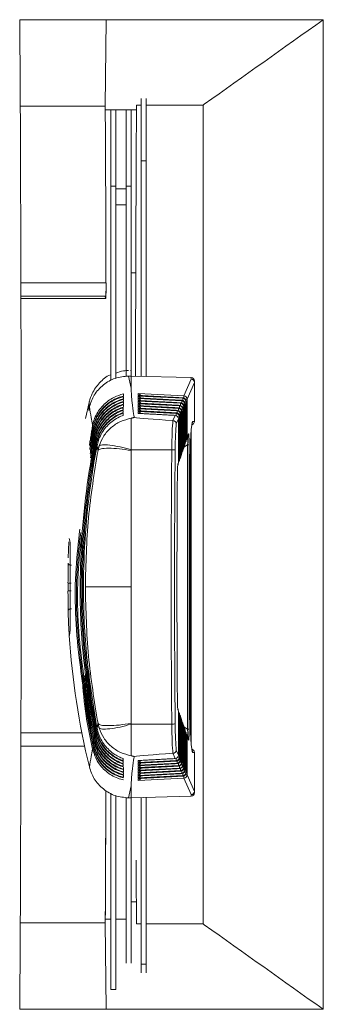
# Model space of a CAD drawing. Extents: x 12.1 to 108.7, y 1 to 80.4.
# Drawn here: x 73.884 to 74.782, y 31.218 to 34.15 of the extents above; entities that cross this region are included whole.
import ezdxf

# ---------------------------------------------------------------- set-up
doc = ezdxf.new("R2010")
doc.units = 0
doc.header["$MEASUREMENT"] = 0
doc.linetypes.add('SLD-Solid', pattern=[0])
doc.layers.add('OBJECT', color=7, linetype='CONTINUOUS')

msp = doc.modelspace()

# ---------------------------------------------------------------- linework, layer by layer
at = {"layer": 'OBJECT', "linetype": 'SLD-Solid', "lineweight": 15}
for p, q in [((74.1391, 34.1503), (73.8841, 34.1503)), ((74.1391, 34.1503), (74.1369, 33.8944)), ((74.7815, 34.1503), (74.1391, 34.1503)), ((74.7815, 31.2184), (74.7815, 34.1503)), ((74.1369, 33.8944), (73.8854, 33.8944)), ((74.2432, 33.8978), (74.2292, 33.8978)), ((74.2432, 33.7323), (74.2432, 33.9171)), ((74.2582, 33.7323), (74.2582, 33.9171)), ((74.4265, 33.8978), (74.2582, 33.8978)), ((74.4265, 31.471), (74.4265, 33.8978)), ((74.2291, 33.8838), (74.1369, 33.8838)), ((74.1532, 33.657), (74.1532, 33.8838)), ((74.1682, 33.657), (74.1682, 33.8838)), ((74.1982, 33.8838), (74.1982, 33.657)), ((74.2132, 33.8838), (74.2132, 33.657)), ((74.2432, 33.7323), (74.2582, 33.7323)), ((74.2432, 33.7322), (74.2432, 33.7323)), ((74.2582, 33.7322), (74.2432, 33.7322)), ((74.2432, 33.7322), (74.2432, 33.0939)), ((74.2582, 33.7322), (74.2582, 33.7323)), ((74.2582, 33.7322), (74.2582, 33.0935)), ((74.1682, 33.657), (74.1532, 33.657)), ((74.1532, 33.657), (74.1532, 33.0818)), ((74.1682, 33.657), (74.1682, 33.0896)), ((74.1982, 33.6491), (74.1682, 33.6491)), ((74.2132, 33.657), (74.1982, 33.657)), ((74.1982, 33.0952), (74.1982, 33.657)), ((74.2132, 33.0946), (74.2132, 33.657)), ((74.1982, 33.602), (74.1682, 33.602)), ((74.2271, 33.4007), (74.2132, 33.4007)), ((74.139, 33.3708), (73.8873, 33.3708)), ((74.1388, 33.3316), (73.8874, 33.3316)), ((74.1388, 33.3242), (73.8874, 33.3242)), ((74.1388, 33.3242), (74.1351, 33.3316)), ((74.2116, 33.0946), (74.2064, 33.0946)), ((74.2132, 33.0592), (74.2132, 33.0946)), ((74.3909, 33.09), (74.2147, 33.0946)), ((74.3912, 33.0851), (74.3696, 33.0361)), ((74.3791, 33.0262), (74.4007, 33.0752)), ((74.3912, 33.09), (74.3912, 33.0851)), ((74.4007, 33.0752), (74.4007, 33.08)), ((74.4007, 33.0752), (74.4007, 33.0752)), ((74.4007, 32.9602), (74.4007, 33.0752)), ((74.2337, 33.0431), (74.3696, 33.0361)), ((74.2337, 33.0372), (74.2337, 33.0431)), ((74.0891, 33.0167), (74.0782, 32.9692)), ((74.3669, 33.0301), (74.2337, 33.0372)), ((74.2337, 33.0355), (74.3663, 33.0287)), ((74.2337, 33.0296), (74.2337, 33.0355)), ((74.3637, 33.0226), (74.2337, 33.0296)), ((74.2337, 33.0279), (74.3631, 33.0212)), ((74.2337, 33.022), (74.2337, 33.0279)), ((74.3604, 33.0152), (74.2337, 33.022)), ((74.2337, 33.0203), (74.3598, 33.0138)), ((74.2337, 33.0144), (74.2337, 33.0203)), ((74.3571, 33.0077), (74.2337, 33.0144)), ((74.3598, 33.0138), (74.3604, 33.0152)), ((74.3604, 33.0152), (74.3604, 33.0153)), ((74.3631, 33.0212), (74.3637, 33.0226)), ((74.3637, 33.0226), (74.3637, 33.0227)), ((74.3663, 33.0287), (74.3669, 33.0301)), ((74.3669, 33.0301), (74.367, 33.0301)), ((74.3758, 33.0187), (74.3711, 33.0187)), ((74.3791, 33.0262), (74.3744, 33.0262)), ((74.3764, 33.0201), (74.3758, 33.0187)), ((74.3758, 33.0187), (74.3758, 32.9029)), ((74.3764, 32.9046), (74.3764, 33.0201)), ((74.3764, 33.0201), (74.3764, 33.0201)), ((74.3791, 33.0262), (74.3791, 32.9124)), ((74.2337, 33.0127), (74.3565, 33.0063)), ((74.2337, 33.0068), (74.2337, 33.0127)), ((74.3539, 33.0003), (74.2337, 33.0068)), ((74.2337, 33.0051), (74.3532, 32.9989)), ((74.2337, 32.9992), (74.2337, 33.0051)), ((74.3506, 32.9929), (74.2337, 32.9992)), ((74.2337, 32.9975), (74.35, 32.9914)), ((74.2337, 32.9916), (74.2337, 32.9975)), ((74.3473, 32.9854), (74.2337, 32.9916)), ((74.2337, 32.9898), (74.3467, 32.984)), ((74.2337, 32.9839), (74.2337, 32.9898)), ((74.3467, 32.984), (74.3473, 32.9854)), ((74.3473, 32.9854), (74.3473, 32.9855)), ((74.35, 32.9914), (74.3506, 32.9929)), ((74.3506, 32.9929), (74.3506, 32.9929)), ((74.3532, 32.9989), (74.3539, 33.0003)), ((74.3539, 33.0003), (74.3539, 33.0004)), ((74.3565, 33.0063), (74.3571, 33.0077)), ((74.3571, 33.0077), (74.3571, 33.0078)), ((74.3627, 32.989), (74.358, 32.989)), ((74.366, 32.9964), (74.3613, 32.9964)), ((74.3633, 32.9904), (74.3627, 32.989)), ((74.3627, 32.989), (74.3627, 32.8648)), ((74.3633, 32.8666), (74.3633, 32.9904)), ((74.3633, 32.9904), (74.3633, 32.9904)), ((74.3692, 33.0039), (74.3646, 33.0039)), ((74.3666, 32.9978), (74.366, 32.9964)), ((74.366, 32.9964), (74.366, 32.8743)), ((74.3666, 32.8761), (74.3666, 32.9978)), ((74.3666, 32.9978), (74.3666, 32.9978)), ((74.3725, 33.0113), (74.3679, 33.0113)), ((74.3699, 33.0053), (74.3692, 33.0039)), ((74.3692, 33.0039), (74.3692, 32.8838)), ((74.3699, 32.8856), (74.3699, 33.0053)), ((74.3699, 33.0053), (74.3699, 33.0053)), ((74.3731, 33.0127), (74.3725, 33.0113)), ((74.3725, 33.0113), (74.3725, 32.8933)), ((74.3731, 32.8951), (74.3731, 33.0127)), ((74.3732, 33.0127), (74.3731, 33.0127)), ((74.344, 32.978), (74.2337, 32.9839)), ((74.344, 32.978), (74.3372, 32.9626)), ((74.3441, 32.9781), (74.344, 32.978)), ((74.3468, 32.9528), (74.3535, 32.9681)), ((74.3561, 32.9741), (74.3515, 32.9741)), ((74.3535, 32.838), (74.3535, 32.9681)), ((74.3535, 32.9681), (74.3535, 32.9681)), ((74.3594, 32.9815), (74.3548, 32.9815)), ((74.3568, 32.9755), (74.3561, 32.9741)), ((74.3561, 32.9741), (74.3561, 32.8457)), ((74.3568, 32.8476), (74.3568, 32.9755)), ((74.3568, 32.9755), (74.3568, 32.9755)), ((74.36, 32.983), (74.3594, 32.9815)), ((74.3594, 32.9815), (74.3594, 32.8552)), ((74.36, 32.8571), (74.36, 32.983)), ((74.3601, 32.983), (74.36, 32.983)), ((74.4007, 32.9602), (74.3953, 32.9597)), ((74.4007, 32.9602), (74.4007, 32.9602)), ((74.3732, 32.9029), (74.3758, 32.9029)), ((74.3758, 32.9029), (74.3764, 32.9046)), ((74.3791, 32.9124), (74.3764, 32.9124)), ((74.3764, 32.9046), (74.3764, 32.9046)), ((74.3829, 32.9236), (74.3791, 32.9124)), ((74.2132, 32.8763), (74.3337, 32.8763)), ((74.3633, 32.8743), (74.366, 32.8743)), ((74.366, 32.8743), (74.3666, 32.8761)), ((74.3666, 32.8838), (74.3692, 32.8838)), ((74.3666, 32.8761), (74.3666, 32.8761)), ((74.3692, 32.8838), (74.3699, 32.8856)), ((74.3697, 32.8839), (74.3801, 32.8906)), ((74.3699, 32.8933), (74.3725, 32.8933)), ((74.3699, 32.8856), (74.3699, 32.8856)), ((74.3725, 32.8933), (74.3731, 32.8951)), ((74.3731, 32.8951), (74.3732, 32.8951)), ((74.3801, 32.0487), (74.3801, 32.8906)), ((74.3851, 32.8906), (74.3801, 32.8906)), ((74.3851, 32.8906), (74.3851, 32.0487)), ((74.3535, 32.838), (74.3518, 32.8332)), ((74.3535, 32.8457), (74.3561, 32.8457)), ((74.3535, 32.838), (74.3535, 32.838)), ((74.3561, 32.8457), (74.3568, 32.8476)), ((74.3568, 32.8552), (74.3594, 32.8552)), ((74.3568, 32.8476), (74.3568, 32.8476)), ((74.3594, 32.8552), (74.36, 32.8571)), ((74.36, 32.8571), (74.3601, 32.8571)), ((74.3601, 32.8648), (74.3627, 32.8648)), ((74.3627, 32.8648), (74.3633, 32.8666)), ((74.3633, 32.8666), (74.3633, 32.8666)), ((74.3882, 32.1146), (74.3882, 32.8246)), ((74.3882, 32.8246), (74.3883, 32.8246)), ((74.0287, 32.6031), (74.0268, 32.5563)), ((74.0302, 32.3263), (74.0302, 32.3263)), ((74.031, 32.3303), (74.0305, 32.3388)), ((74.3535, 32.1012), (74.3518, 32.1061)), ((74.3882, 32.1146), (74.3883, 32.1146)), ((74.3535, 31.9712), (74.3535, 32.1012)), ((74.3535, 32.1012), (74.3535, 32.1012)), ((74.3561, 32.0936), (74.3535, 32.0936)), ((74.3561, 32.0936), (74.3561, 31.9652)), ((74.3568, 32.0917), (74.3561, 32.0936)), ((74.3568, 31.9638), (74.3568, 32.0917)), ((74.3568, 32.0917), (74.3568, 32.0917)), ((74.3594, 32.084), (74.3568, 32.084)), ((74.3594, 32.084), (74.3594, 31.9578)), ((74.36, 32.0822), (74.3594, 32.084)), ((74.36, 31.9563), (74.36, 32.0822)), ((74.3601, 32.0822), (74.36, 32.0822)), ((74.2132, 32.0629), (74.3337, 32.0629)), ((74.3627, 32.0745), (74.3601, 32.0745)), ((74.3627, 32.0745), (74.3627, 31.9503)), ((74.3633, 32.0727), (74.3627, 32.0745)), ((74.3633, 31.9489), (74.3633, 32.0727)), ((74.3633, 32.0727), (74.3633, 32.0727)), ((74.366, 32.065), (74.3633, 32.065)), ((74.366, 32.065), (74.366, 31.9429)), ((74.3666, 32.0632), (74.366, 32.065)), ((74.3666, 31.9415), (74.3666, 32.0632)), ((74.3666, 32.0632), (74.3666, 32.0632)), ((74.3692, 32.0555), (74.3666, 32.0555)), ((74.3692, 32.0555), (74.3692, 31.9354)), ((74.3699, 32.0537), (74.3692, 32.0555)), ((74.3697, 32.0554), (74.3801, 32.0487)), ((74.3699, 31.934), (74.3699, 32.0537)), ((74.3699, 32.0537), (74.3699, 32.0537)), ((74.3725, 32.046), (74.3699, 32.046)), ((74.3725, 32.046), (74.3725, 31.928)), ((74.3731, 32.0442), (74.3725, 32.046)), ((74.3851, 32.0487), (74.3801, 32.0487)), ((74.0676, 32.0372), (73.8874, 32.0372)), ((74.3731, 31.9266), (74.3731, 32.0442)), ((74.3732, 32.0442), (74.3731, 32.0442)), ((74.3758, 32.0364), (74.3732, 32.0364)), ((74.3758, 32.0364), (74.3758, 31.9205)), ((74.3764, 32.0347), (74.3758, 32.0364)), ((74.3764, 31.9191), (74.3764, 32.0347)), ((74.3764, 32.0347), (74.3764, 32.0347)), ((74.3764, 32.0269), (74.3791, 32.0269)), ((74.3791, 32.0269), (74.3791, 31.9131)), ((74.3829, 32.0157), (74.3791, 32.0269)), ((74.3823, 32.0192), (74.3823, 32.022)), ((74.0757, 31.998), (73.8873, 31.998)), ((74.2337, 31.9553), (74.344, 31.9613)), ((74.344, 31.9613), (74.3372, 31.9767)), ((74.344, 31.9613), (74.3441, 31.9612)), ((74.3468, 31.9864), (74.3535, 31.9712)), ((74.3515, 31.9652), (74.3561, 31.9652)), ((74.3535, 31.9712), (74.3535, 31.9712)), ((74.3561, 31.9652), (74.3568, 31.9638)), ((74.3568, 31.9638), (74.3568, 31.9638)), ((74.4007, 31.9791), (74.3953, 31.9795)), ((74.4007, 31.9791), (74.4007, 31.8641)), ((74.4007, 31.9791), (74.4007, 31.9791)), ((74.2337, 31.9494), (74.2337, 31.9553)), ((74.3467, 31.9553), (74.2337, 31.9494)), ((74.2337, 31.9477), (74.3473, 31.9539)), ((74.35, 31.9478), (74.2337, 31.9418)), ((74.2337, 31.9418), (74.2337, 31.9477)), ((74.2337, 31.9401), (74.3506, 31.9464)), ((74.3532, 31.9404), (74.2337, 31.9342)), ((74.2337, 31.9342), (74.2337, 31.9401)), ((74.2337, 31.9325), (74.3539, 31.939)), ((74.3565, 31.933), (74.2337, 31.9266)), ((74.2337, 31.9266), (74.2337, 31.9325)), ((74.2337, 31.9249), (74.3571, 31.9315)), ((74.3473, 31.9539), (74.3467, 31.9553)), ((74.3473, 31.9538), (74.3473, 31.9539)), ((74.3506, 31.9464), (74.35, 31.9478)), ((74.3506, 31.9463), (74.3506, 31.9464)), ((74.3539, 31.939), (74.3532, 31.9404)), ((74.3539, 31.9389), (74.3539, 31.939)), ((74.3548, 31.9578), (74.3594, 31.9578)), ((74.3571, 31.9315), (74.3565, 31.933)), ((74.3571, 31.9315), (74.3571, 31.9315)), ((74.358, 31.9503), (74.3627, 31.9503)), ((74.3594, 31.9578), (74.36, 31.9563)), ((74.36, 31.9563), (74.3601, 31.9563)), ((74.3613, 31.9429), (74.366, 31.9429)), ((74.3627, 31.9503), (74.3633, 31.9489)), ((74.3633, 31.9489), (74.3633, 31.9489)), ((74.3646, 31.9354), (74.3692, 31.9354)), ((74.366, 31.9429), (74.3666, 31.9415)), ((74.3666, 31.9415), (74.3666, 31.9415)), ((74.3692, 31.9354), (74.3699, 31.934)), ((74.3699, 31.934), (74.3699, 31.934)), ((74.3598, 31.9255), (74.2337, 31.919)), ((74.2337, 31.919), (74.2337, 31.9249)), ((74.2337, 31.9173), (74.3604, 31.9241)), ((74.3631, 31.9181), (74.2337, 31.9114)), ((74.2337, 31.9114), (74.2337, 31.9173)), ((74.2337, 31.9097), (74.3637, 31.9167)), ((74.3663, 31.9106), (74.2337, 31.9038)), ((74.2337, 31.9038), (74.2337, 31.9097)), ((74.2337, 31.9021), (74.3669, 31.9092)), ((74.3696, 31.9032), (74.2337, 31.8962)), ((74.2337, 31.8962), (74.2337, 31.9021)), ((74.3604, 31.9241), (74.3598, 31.9255)), ((74.3604, 31.924), (74.3604, 31.9241)), ((74.3637, 31.9167), (74.3631, 31.9181)), ((74.3637, 31.9166), (74.3637, 31.9167)), ((74.3669, 31.9092), (74.3663, 31.9106)), ((74.367, 31.9092), (74.3669, 31.9092)), ((74.3679, 31.928), (74.3725, 31.928)), ((74.3912, 31.8542), (74.3696, 31.9032)), ((74.3711, 31.9205), (74.3758, 31.9205)), ((74.3725, 31.928), (74.3731, 31.9266)), ((74.3731, 31.9266), (74.3732, 31.9266)), ((74.3744, 31.9131), (74.3791, 31.9131)), ((74.3758, 31.9205), (74.3764, 31.9191)), ((74.3764, 31.9191), (74.3764, 31.9191)), ((74.3791, 31.9131), (74.4007, 31.864)), ((74.2132, 31.8801), (74.2132, 31.8447)), ((74.1532, 31.8572), (74.1532, 31.277)), ((74.1682, 31.8494), (74.1682, 31.277)), ((74.1982, 31.3546), (74.1982, 31.8445)), ((74.2116, 31.8446), (74.2064, 31.8446)), ((74.2132, 31.3546), (74.2132, 31.8447)), ((74.3909, 31.8493), (74.2147, 31.8447)), ((74.2432, 31.8454), (74.2432, 31.3522)), ((74.2582, 31.8458), (74.2582, 31.3522)), ((74.3912, 31.8493), (74.3912, 31.8542)), ((74.4007, 31.864), (74.4007, 31.8641)), ((74.4007, 31.8641), (74.4007, 31.8593)), ((74.2288, 31.5368), (74.2132, 31.5368)), ((74.1369, 31.4744), (73.8854, 31.4744)), ((74.1532, 31.485), (74.1369, 31.485)), ((74.1369, 31.4744), (74.1391, 31.2184)), ((74.1982, 31.485), (74.1682, 31.485)), ((74.2432, 31.471), (74.2292, 31.471)), ((74.4265, 31.471), (74.2582, 31.471)), ((74.2432, 31.3264), (74.2432, 31.3523)), ((74.2432, 31.3522), (74.2582, 31.3522)), ((74.2582, 31.3264), (74.2582, 31.3523)), ((74.1532, 31.277), (74.1682, 31.277)), ((74.1391, 31.2184), (73.8841, 31.2184)), ((74.7815, 31.2184), (74.1391, 31.2184))]:
    msp.add_line(p, q, dxfattribs=at)
at = {"layer": 'OBJECT', "linetype": 'SLD-Solid', "lineweight": 15, "flags": 128}
for points in [[(74.3467, 32.984), (74.3467, 32.9836), (74.3467, 32.9829), (74.3466, 32.9819), (74.3466, 32.9807), (74.3465, 32.9793), (74.3464, 32.9776), (74.3464, 32.9777)], [(74.35, 32.9914), (74.35, 32.9911), (74.3499, 32.9904), (74.3499, 32.9894), (74.3498, 32.9882), (74.3498, 32.9867), (74.3497, 32.9851), (74.3497, 32.9851)], [(74.3532, 32.9989), (74.3532, 32.9985), (74.3532, 32.9978), (74.3532, 32.9968), (74.3531, 32.9956), (74.3531, 32.9941), (74.353, 32.9925), (74.353, 32.9925)], [(74.3565, 33.0063), (74.3565, 33.006), (74.3565, 33.0053), (74.3564, 33.0043), (74.3564, 33.003), (74.3563, 33.0016), (74.3562, 33), (74.3562, 33)], [(74.3467, 31.9553), (74.3467, 31.9557), (74.3467, 31.9564), (74.3466, 31.9573), (74.3466, 31.9586), (74.3465, 31.96), (74.3464, 31.9617), (74.3464, 31.9616)], [(74.35, 31.9478), (74.35, 31.9482), (74.3499, 31.9489), (74.3499, 31.9499), (74.3498, 31.9511), (74.3498, 31.9526), (74.3497, 31.9542), (74.3497, 31.9542)], [(74.3532, 31.9404), (74.3532, 31.9408), (74.3532, 31.9415), (74.3532, 31.9425), (74.3531, 31.9437), (74.3531, 31.9452), (74.353, 31.9468), (74.353, 31.9468)], [(74.3565, 31.933), (74.3565, 31.9333), (74.3565, 31.934), (74.3564, 31.935), (74.3564, 31.9363), (74.3563, 31.9377), (74.3562, 31.9393), (74.3562, 31.9393)]]:
    msp.add_lwpolyline(points, dxfattribs=at)
at = {"layer": 'OBJECT', "linetype": 'SLD-Solid', "lineweight": 15}
for centre, radius, start, end in [((74.2116, 32.991), 0.12, 89.627, 90), ((74.2116, 32.991), 0.12, 88.5, 88.8734), ((74.2064, 32.9746), 0.12, 90, 90.1914), ((74.2116, 32.9746), 0.12, 89.2499, 90), ((74.2116, 32.9746), 0.12, 88.5, 89.2499), ((74.3907, 33.08), 0.01, 87, 88.5), ((74.3907, 33.08), 0.01, 0, 87), ((74.0768, 33.0221), 0.2831, 357.0293, 358.3209), ((74.3592, 33.0038), 0.01, 0.5779, 86.7662), ((74.3599, 33.0053), 0.01, 0, 86.9163), ((74.3598, 33.0052), 0.01, 0.5779, 86.7662), ((74.0798, 33.0295), 0.2834, 357.0284, 358.3207), ((74.3625, 33.0112), 0.01, 0.5779, 86.7662), ((74.3632, 33.0127), 0.01, 0, 86.9163), ((74.3631, 33.0126), 0.01, 0.5779, 86.7662), ((74.0829, 33.037), 0.2836, 357.0276, 358.3204), ((74.3658, 33.0186), 0.01, 0.5779, 86.7662), ((74.3664, 33.02), 0.01, 0.5779, 86.7662), ((74.3664, 33.0201), 0.01, 0, 86.9163), ((74.086, 33.0444), 0.2838, 357.0268, 358.3202), ((74.369, 33.0261), 0.01, 0.5779, 86.7662), ((74.3461, 32.974), 0.01, 0.5779, 86.7662), ((74.3468, 32.9755), 0.01, 0, 86.9163), ((74.3467, 32.9754), 0.01, 0.5779, 86.7662), ((74.3494, 32.9814), 0.01, 0.5779, 86.7662), ((74.3501, 32.983), 0.01, 0, 86.9163), ((74.35, 32.9829), 0.01, 0.5779, 86.7662), ((74.3527, 32.9889), 0.01, 0.5779, 86.7662), ((74.3533, 32.9904), 0.01, 0, 86.9163), ((74.3533, 32.9903), 0.01, 0.5779, 86.7662), ((74.3559, 32.9963), 0.01, 0.5779, 86.7662), ((74.3566, 32.9978), 0.01, 0, 86.9163), ((74.3566, 32.9977), 0.01, 0.5779, 86.7662), ((74.3435, 32.968), 0.01, 0.5779, 86.7662), ((74.3435, 32.9681), 0.01, 0, 86.9163), ((74.3907, 32.9602), 0.01, 275, 0), ((74.3853, 32.9597), 0.01, 322.3692, 0.0202), ((74.3658, 32.9029), 0.01, 317.226, 341.0172), ((74.366, 32.9028), 0.00975, 341.0216, 0.4727), ((74.3664, 32.9046), 0.01, 341.0172, 0), ((74.3667, 32.9046), 0.00975, 341.0216, 0.4727), ((74.3691, 32.9124), 0.01, 317.2005, 341.0172), ((74.3693, 32.9123), 0.00975, 341.0216, 0.4727), ((74.3732, 32.9235), 0.00975, 341.0216, 0.4727), ((74.3358, 32.8594), 0.0171, 62.4563, 97.024), ((74.356, 32.8743), 0.01, 317.3024, 341.0172), ((74.3562, 32.8742), 0.00975, 341.0216, 0.4727), ((74.3566, 32.8761), 0.01, 341.0172, 0), ((74.3568, 32.876), 0.00975, 341.0216, 0.4727), ((74.3593, 32.8838), 0.01, 317.2769, 341.0172), ((74.3595, 32.8837), 0.00975, 341.0216, 0.4727), ((74.3599, 32.8856), 0.01, 341.0172, 0), ((74.3601, 32.8855), 0.00975, 341.0216, 0.4727), ((74.3625, 32.8933), 0.01, 317.2514, 341.0172), ((74.3628, 32.8933), 0.00975, 341.0216, 0.4727), ((74.3632, 32.8951), 0.01, 341.0172, 0), ((74.3634, 32.895), 0.00975, 341.0216, 0.4727), ((74.3435, 32.838), 0.01, 341.0172, 0), ((74.3437, 32.838), 0.00975, 341.0216, 0.4727), ((74.3462, 32.8457), 0.01, 317.3789, 341.0172), ((74.3464, 32.8456), 0.00975, 341.0216, 0.4727), ((74.3468, 32.8476), 0.01, 341.0172, 0), ((74.347, 32.8475), 0.00975, 341.0216, 0.4727), ((74.3494, 32.8552), 0.01, 317.3534, 341.0172), ((74.3497, 32.8552), 0.00975, 341.0216, 0.4727), ((74.3501, 32.8571), 0.01, 341.0172, 0), ((74.3503, 32.857), 0.00975, 341.0216, 0.4727), ((74.3527, 32.8648), 0.01, 317.3279, 341.0172), ((74.3529, 32.8647), 0.00975, 341.0216, 0.4727), ((74.3533, 32.8666), 0.01, 341.0172, 0), ((74.3536, 32.8665), 0.00975, 341.0216, 0.4727), ((74.3421, 32.8331), 0.00975, 341.0216, 0.4727), ((76.2757, 32.4696), 2.25, 183.6537, 193.7101), ((74.3421, 32.1062), 0.00975, 359.5273, 18.9784), ((74.3435, 32.1012), 0.01, 0, 18.9828), ((74.3437, 32.1013), 0.00975, 359.5273, 18.9784), ((74.3462, 32.0936), 0.01, 18.9828, 42.6211), ((74.3464, 32.0936), 0.00975, 359.5273, 18.9784), ((74.3468, 32.0917), 0.01, 0, 18.9828), ((74.347, 32.0918), 0.00975, 359.5273, 18.9784), ((74.3494, 32.084), 0.01, 18.9828, 42.6466), ((74.3497, 32.0841), 0.00975, 359.5273, 18.9784), ((74.3501, 32.0822), 0.01, 0, 18.9828), ((74.3503, 32.0823), 0.00975, 359.5273, 18.9784), ((74.3527, 32.0745), 0.01, 18.9828, 42.6721), ((74.3529, 32.0746), 0.00975, 359.5273, 18.9784), ((74.3533, 32.0727), 0.01, 0, 18.9828), ((74.3536, 32.0728), 0.00975, 359.5273, 18.9784), ((74.3358, 32.0799), 0.0171, 262.976, 297.5437), ((74.356, 32.065), 0.01, 18.9828, 42.6976), ((74.3562, 32.0651), 0.00975, 359.5273, 18.9784), ((74.3566, 32.0632), 0.01, 0, 18.9828), ((74.3568, 32.0633), 0.00975, 359.5273, 18.9784), ((74.3593, 32.0555), 0.01, 18.9828, 42.7231), ((74.3595, 32.0556), 0.00975, 359.5273, 18.9784), ((74.3599, 32.0537), 0.01, 0, 18.9828), ((74.3601, 32.0538), 0.00975, 359.5273, 18.9784), ((74.3625, 32.046), 0.01, 18.9828, 42.7486), ((74.3628, 32.046), 0.00975, 359.5273, 18.9784), ((74.3632, 32.0442), 0.01, 0, 18.9828), ((74.3634, 32.0442), 0.00975, 359.5273, 18.9784), ((74.3658, 32.0364), 0.01, 18.9828, 42.774), ((74.366, 32.0365), 0.00975, 359.5273, 18.9784), ((74.3664, 32.0347), 0.01, 360, 18.9828), ((74.3667, 32.0347), 0.00975, 359.5273, 18.9784), ((74.3691, 32.0269), 0.01, 18.9828, 42.7995), ((74.3693, 32.027), 0.00975, 359.5273, 18.9784), ((74.3732, 32.0158), 0.00975, 359.5273, 18.9784), ((74.3907, 31.9791), 0.01, 0, 85), ((74.3435, 31.9713), 0.01, 273.2338, 359.4221), ((74.3435, 31.9712), 0.01, 273.0837, 0), ((74.3461, 31.9653), 0.01, 273.2338, 359.4221), ((74.3468, 31.9638), 0.01, 273.0837, 0), ((74.3467, 31.9639), 0.01, 273.2338, 359.4221), ((74.3853, 31.9795), 0.01, 359.9798, 37.6308), ((74.3494, 31.9579), 0.01, 273.2338, 359.4221), ((74.3501, 31.9563), 0.01, 273.0837, 0), ((74.35, 31.9564), 0.01, 273.2338, 359.4221), ((74.3527, 31.9504), 0.01, 273.2338, 359.4221), ((74.3533, 31.9489), 0.01, 273.0837, 0), ((74.3533, 31.949), 0.01, 273.2338, 359.4221), ((74.3559, 31.943), 0.01, 273.2338, 359.4221), ((74.3566, 31.9415), 0.01, 273.0837, 0), ((74.3566, 31.9416), 0.01, 273.2338, 359.4221), ((74.0768, 31.9172), 0.2831, 1.6791, 2.9707), ((74.3592, 31.9355), 0.01, 273.2338, 359.4221), ((74.3599, 31.934), 0.01, 273.0837, 0), ((74.3598, 31.9341), 0.01, 273.2338, 359.4221), ((74.0798, 31.9098), 0.2834, 1.6793, 2.9716), ((74.3625, 31.9281), 0.01, 273.2338, 359.4221), ((74.3632, 31.9266), 0.01, 273.0837, 0), ((74.3631, 31.9267), 0.01, 273.2338, 359.4221), ((74.0829, 31.9023), 0.2836, 1.6796, 2.9724), ((74.3658, 31.9206), 0.01, 273.2338, 359.4221), ((74.3664, 31.9192), 0.01, 273.2338, 359.4221), ((74.3664, 31.9191), 0.01, 273.0837, 0), ((74.1466, 31.8973), 0.2231, 1.5039, 3.1491), ((74.369, 31.9132), 0.01, 273.2338, 359.4221), ((74.2064, 31.9646), 0.12, 269.8086, 270), ((74.2116, 31.9646), 0.12, 270, 270.7501), ((74.2116, 31.9646), 0.12, 270.7501, 271.5), ((74.3907, 31.8593), 0.01, 271.5, 273), ((74.3907, 31.8593), 0.01, 273, 0)]:
    msp.add_arc(centre, radius, start, end, dxfattribs=at)
for centre, major_axis, ratio, start_param, end_param in [((73.8655, 32.6844), (0, 2.585), 0.008727, 4.109408, 5.31537), ((74.1205, 32.6844), (0, 2.23), 0.008727, 5.025281, 5.285919), ((74.2455, 32.6844), (0, 2.23), 0.008727, 0.995461, 1.385927), ((74.1388, 33.3616), (0, 0.03), 0.008727, 3.124139, 5.025281), ((74.1388, 33.3542), (0, 0.03), 0.008727, 3.124139, 5.025281), ((76.2757, 33.588), (0, 2.3412), 0.904333, 1.783132, 1.798644), ((74.3907, 33.0752), (0.00979, -0.00206), 0.992047, 0.21202, 1.724102), ((74.2332, 33.0332), (-0.00731, 0.0077), 0.885668, 4.382844, 5.410602), ((74.2332, 33.0256), (-0.00731, 0.0077), 0.885668, 4.382844, 5.410602), ((74.2332, 33.018), (-0.00731, 0.0077), 0.885668, 4.382844, 5.410602), ((74.2332, 33.0104), (-0.00731, 0.0077), 0.885668, 4.382844, 5.410602), ((74.2332, 33.0028), (-0.00731, 0.0077), 0.885668, 4.382844, 5.410602), ((74.2332, 32.9952), (-0.00731, 0.0077), 0.885668, 4.382844, 5.410602), ((74.2332, 32.9875), (-0.00731, 0.0077), 0.885668, 4.382844, 5.410602), ((74.2332, 32.9799), (-0.00731, 0.0077), 0.885668, 4.382844, 5.410602), ((76.5029, 32.8547), (2.2897, -0.1191), 0.00637, 3.231059, 3.472172), ((74.3394, 32.8547), (0, 0.12), 0.048402, 0.452421, 1.389042), ((74.3954, 32.8242), (0, 0.1355), 0.052561, 0.00459, 1.56779), ((74.3494, 32.8547), (0, 0.11), 0.052802, 0.467509, 1.389042), ((74.3825, 32.8759), (0.0008, 0.0482), 0.049658, 5.022693, 6.434219), ((74.3726, 32.8759), (0.0068, 0.04), 0.131783, 5.110715, 6.047878), ((74.45, 32.4696), (0, 2.25), 0.052568, 1.389042, 1.75255), ((74.46, 32.4696), (0, 2.24), 0.052802, 1.389042, 1.75255), ((74.4635, 32.4696), (0, 2.1693), 0.052827, 1.416282, 1.725311), ((74.0189, 32.4696), (0, 0.1429), 0.054262, 4.626976, 4.797802), ((74.3954, 32.1151), (0, 0.1355), 0.052561, 1.573802, 3.137003), ((74.3394, 32.0846), (0, 0.12), 0.048402, 1.75255, 2.689171), ((74.3494, 32.0846), (0, 0.11), 0.052802, 1.75255, 2.674084), ((74.3726, 32.0634), (-0.0068, 0.04), 0.131783, 3.829134, 4.314063), ((74.3825, 32.0634), (-0.0008, 0.0482), 0.049658, 2.990559, 4.402085), ((74.3726, 32.0634), (-0.0068, 0.04), 0.131783, 3.3769, 3.829134), ((76.5029, 32.0846), (2.2897, 0.1191), 0.00637, 2.811013, 3.052126), ((74.2332, 31.9594), (0.00731, 0.0077), 0.885668, 4.014175, 5.041934), ((74.2332, 31.9517), (0.00731, 0.0077), 0.885668, 4.014175, 5.041934), ((74.2332, 31.9441), (0.00731, 0.0077), 0.885668, 4.014175, 5.041934), ((74.2332, 31.9365), (0.00731, 0.0077), 0.885668, 4.014175, 5.041934), ((74.2332, 31.9289), (0.00731, 0.0077), 0.885668, 4.014175, 5.041934), ((74.2332, 31.9213), (0.00731, 0.0077), 0.885668, 4.014175, 5.041934), ((74.2332, 31.9137), (0.00731, 0.0077), 0.885668, 4.014175, 5.041934), ((74.2332, 31.9061), (0.00731, 0.0077), 0.885668, 4.014175, 5.041934), ((76.2757, 31.3513), (0, 2.3412), 0.904333, 1.342949, 1.358461), ((74.1205, 32.6844), (0, 2.23), 0.008727, 4.138859, 4.335903), ((74.1205, 32.677), (0, 2.23), 0.008727, 4.148419, 4.339477), ((74.3907, 31.8641), (0.00979, 0.00206), 0.992047, 4.559084, 6.071166), ((74.2455, 32.6844), (0, 2.23), 0.008727, 2.047831, 2.146132)]:
    msp.add_ellipse(centre, major_axis=major_axis, ratio=ratio, start_param=start_param, end_param=end_param, dxfattribs=at)
for points, knots in [([(74.4265, 33.8978), (74.4276, 33.8985), (74.5457, 33.9828), (74.6641, 34.0669), (74.7815, 34.1503)], [0, 0, 0, 0, 0.00881, 1, 1, 1, 1]), ([(74.2059, 33.111), (74.2007, 33.1109), (74.1877, 33.1106), (74.1755, 33.1058), (74.1682, 33.103)], [0, 0, 0, 0, 0.399163, 1, 1, 1, 1]), ([(74.1532, 33.0983), (74.1527, 33.0982), (74.1398, 33.0942), (74.1193, 33.0753), (74.0984, 33.0476), (74.0922, 33.0274), (74.0898, 33.0194)], [0, 0, 0, 0, 0.01244, 0.389965, 0.761211, 1, 1, 1, 1]), ([(74.206, 33.0946), (74.1925, 33.0933), (74.1656, 33.0906), (74.1299, 33.0698), (74.1025, 33.04), (74.094, 33.0152), (74.0898, 33.0031)], [0, 0, 0, 0, 0.253584, 0.507165, 0.760847, 1, 1, 1, 1]), ([(74.2222, 32.972), (74.2221, 32.9727), (74.2216, 32.9762), (74.2194, 32.991), (74.2154, 33.0194), (74.214, 33.0449), (74.2132, 33.0592)], [0, 0, 0, 0, 0.024148, 0.120739, 0.507103, 1, 1, 1, 1]), ([(74.0995, 32.9501), (74.1013, 32.9566), (74.1066, 32.9761), (74.1251, 33.0052), (74.1535, 33.0282), (74.177, 33.0381), (74.1884, 33.0409), (74.1911, 33.0415)], [0, 0, 0, 0, 0.147376, 0.444496, 0.741154, 0.940222, 1, 1, 1, 1]), ([(74.1909, 33.0353), (74.1883, 33.0346), (74.1792, 33.0323), (74.158, 33.0238), (74.1306, 33.0037), (74.1094, 32.9738), (74.1032, 32.9523), (74.1008, 32.9437)], [0, 0, 0, 0, 0.059553, 0.208066, 0.505163, 0.802607, 1, 1, 1, 1]), ([(74.1011, 32.9421), (74.1028, 32.9486), (74.1081, 32.9681), (74.1264, 32.9973), (74.1545, 33.0201), (74.1774, 33.03), (74.1883, 33.0328), (74.1909, 33.0335)], [0, 0, 0, 0, 0.148954, 0.449261, 0.7491, 0.940502, 1, 1, 1, 1]), ([(74.1908, 33.0272), (74.1882, 33.0265), (74.1792, 33.0241), (74.1582, 33.0153), (74.131, 32.9948), (74.1106, 32.9649), (74.1047, 32.9439), (74.1024, 32.9357)], [0, 0, 0, 0, 0.059276, 0.209421, 0.509831, 0.810598, 1, 1, 1, 1]), ([(74.1027, 32.9341), (74.1044, 32.9406), (74.1096, 32.9601), (74.1279, 32.9894), (74.1555, 33.012), (74.1778, 33.0219), (74.1882, 33.0247), (74.1907, 33.0254)], [0, 0, 0, 0, 0.150605, 0.454244, 0.75741, 0.940779, 1, 1, 1, 1]), ([(74.1906, 33.0191), (74.1881, 33.0184), (74.1792, 33.0159), (74.1583, 33.0067), (74.1314, 32.9858), (74.1118, 32.9561), (74.1061, 32.9354), (74.104, 32.9277)], [0, 0, 0, 0, 0.059002, 0.210856, 0.514734, 0.81898, 1, 1, 1, 1]), ([(74.1043, 32.9261), (74.106, 32.9326), (74.1112, 32.9521), (74.1293, 32.9814), (74.1565, 33.0039), (74.1782, 33.0138), (74.1881, 33.0166), (74.1906, 33.0173)], [0, 0, 0, 0, 0.1523329, 0.4594605, 0.7661089, 0.9410541, 1, 1, 1, 1]), ([(74.1906, 33.0173), (74.1906, 33.0165), (74.1905, 33.0144), (74.1905, 33.0123), (74.1905, 33.011)], [0, 0, 0, 0, 0.412464, 1, 1, 1, 1]), ([(74.1907, 33.0254), (74.1907, 33.0246), (74.1907, 33.0225), (74.1907, 33.0204), (74.1906, 33.0191)], [0, 0, 0, 0, 0.412497, 1, 1, 1, 1]), ([(74.1909, 33.0335), (74.1909, 33.0326), (74.1908, 33.0305), (74.1908, 33.0285), (74.1908, 33.0272)], [0, 0, 0, 0, 0.412528, 1, 1, 1, 1]), ([(74.1911, 33.0415), (74.191, 33.0406), (74.191, 33.0386), (74.191, 33.0365), (74.1909, 33.0353)], [0, 0, 0, 0, 0.412557, 1, 1, 1, 1]), ([(74.0898, 33.0029), (74.0916, 32.9927), (74.0947, 32.9751), (74.0981, 32.9575), (74.0995, 32.9501)], [0, 0, 0, 0, 0.581449, 1, 1, 1, 1]), ([(74.1905, 33.011), (74.188, 33.0103), (74.1792, 33.0076), (74.1585, 32.9981), (74.1319, 32.9768), (74.113, 32.9472), (74.1076, 32.9269), (74.1056, 32.9197)], [0, 0, 0, 0, 0.058731, 0.212374, 0.519887, 0.827777, 1, 1, 1, 1]), ([(74.106, 32.9181), (74.1076, 32.9245), (74.1127, 32.9441), (74.1308, 32.9735), (74.1575, 32.9957), (74.1787, 33.0056), (74.188, 33.0084), (74.1904, 33.0092)], [0, 0, 0, 0, 0.154143, 0.464926, 0.775223, 0.941326, 1, 1, 1, 1]), ([(74.1903, 33.0029), (74.1879, 33.0021), (74.1792, 32.9993), (74.1586, 32.9895), (74.1324, 32.9678), (74.1142, 32.9383), (74.1091, 32.9185), (74.1073, 32.9117)], [0, 0, 0, 0, 0.058463, 0.213983, 0.525307, 0.837021, 1, 1, 1, 1]), ([(74.1076, 32.91), (74.1093, 32.9165), (74.1143, 32.9361), (74.1322, 32.9656), (74.1585, 32.9876), (74.1791, 32.9974), (74.1879, 33.0002), (74.1903, 33.001)], [0, 0, 0, 0, 0.156042, 0.470658, 0.784781, 0.941595, 1, 1, 1, 1]), ([(74.1902, 32.9946), (74.1878, 32.9939), (74.1791, 32.9909), (74.1588, 32.9808), (74.1329, 32.9587), (74.1155, 32.9293), (74.1106, 32.91), (74.109, 32.9037)], [0, 0, 0, 0, 0.058198, 0.215687, 0.531014, 0.846742, 1, 1, 1, 1]), ([(74.1093, 32.902), (74.111, 32.9085), (74.1159, 32.9281), (74.1337, 32.9577), (74.1596, 32.9794), (74.1796, 32.9892), (74.1878, 32.992), (74.1901, 32.9928)], [0, 0, 0, 0, 0.158035, 0.476676, 0.794816, 0.941861, 1, 1, 1, 1]), ([(74.19, 32.9864), (74.1877, 32.9856), (74.1791, 32.9825), (74.159, 32.9721), (74.1335, 32.9495), (74.1168, 32.9204), (74.1121, 32.9015), (74.1107, 32.8957)], [0, 0, 0, 0, 0.0579361, 0.2174948, 0.5370295, 0.8569768, 1, 1, 1, 1]), ([(74.1111, 32.894), (74.1127, 32.9005), (74.1176, 32.9201), (74.1353, 32.9497), (74.1606, 32.9712), (74.18, 32.9809), (74.1877, 32.9837), (74.1899, 32.9845)], [0, 0, 0, 0, 0.16013, 0.483001, 0.805363, 0.942123, 1, 1, 1, 1]), ([(74.1899, 32.9845), (74.1899, 32.9836), (74.1899, 32.9815), (74.1898, 32.9794), (74.1898, 32.9781)], [0, 0, 0, 0, 0.412316, 1, 1, 1, 1]), ([(74.1901, 32.9928), (74.1901, 32.9919), (74.1901, 32.9898), (74.19, 32.9876), (74.19, 32.9864)], [0, 0, 0, 0, 0.412356, 1, 1, 1, 1]), ([(74.1903, 33.001), (74.1903, 33.0001), (74.1902, 32.998), (74.1902, 32.9959), (74.1902, 32.9946)], [0, 0, 0, 0, 0.412394, 1, 1, 1, 1]), ([(74.1904, 33.0092), (74.1904, 33.0083), (74.1904, 33.0062), (74.1903, 33.0041), (74.1903, 33.0029)], [0, 0, 0, 0, 0.41243, 1, 1, 1, 1]), ([(74.1898, 32.9781), (74.1876, 32.9772), (74.1791, 32.974), (74.1592, 32.9634), (74.134, 32.9403), (74.1181, 32.9114), (74.1137, 32.893), (74.1125, 32.8876)], [0, 0, 0, 0, 0.0576777, 0.2194138, 0.5433769, 0.8677646, 1, 1, 1, 1]), ([(74.3372, 32.9626), (74.3384, 32.9624), (74.3406, 32.9621), (74.3435, 32.9602), (74.3456, 32.9577), (74.3466, 32.9551), (74.3468, 32.9535), (74.3468, 32.9529), (74.3468, 32.9528)], [0, 0, 0, 0, 0.219281, 0.438507, 0.659241, 0.882986, 0.98583, 1, 1, 1, 1]), ([(74.1008, 32.9437), (74.0993, 32.9372), (74.0964, 32.9235), (74.0938, 32.9098), (74.0925, 32.9025)], [0, 0, 0, 0, 0.476321, 1, 1, 1, 1]), ([(74.1024, 32.9357), (74.101, 32.9292), (74.098, 32.9155), (74.0955, 32.9017), (74.0942, 32.8945)], [0, 0, 0, 0, 0.476163, 1, 1, 1, 1]), ([(74.104, 32.9277), (74.1026, 32.9212), (74.0997, 32.9075), (74.0973, 32.8937), (74.096, 32.8864)], [0, 0, 0, 0, 0.476002, 1, 1, 1, 1]), ([(74.1073, 32.9117), (74.106, 32.9051), (74.0994, 32.8725), (74.0752, 32.7342), (74.0579, 32.5225), (74.0676, 32.2588), (74.0941, 32.1047), (74.1073, 32.0276)], [0, 0, 0, 0, 0.022484, 0.112433, 0.473119, 0.73656, 1, 1, 1, 1]), ([(74.109, 32.9037), (74.1077, 32.8971), (74.1012, 32.8644), (74.0775, 32.7261), (74.0611, 32.517), (74.0712, 32.2588), (74.0964, 32.11), (74.109, 32.0356)], [0, 0, 0, 0, 0.022904, 0.114532, 0.481956, 0.740978, 1, 1, 1, 1]), ([(74.1056, 32.9197), (74.1043, 32.9132), (74.1014, 32.8994), (74.099, 32.8856), (74.0978, 32.8784)], [0, 0, 0, 0, 0.47584, 1, 1, 1, 1]), ([(74.1107, 32.8957), (74.1094, 32.8891), (74.1031, 32.8564), (74.0798, 32.718), (74.0644, 32.5115), (74.0748, 32.2589), (74.0987, 32.1154), (74.1107, 32.0436)], [0, 0, 0, 0, 0.023339, 0.116711, 0.491126, 0.745563, 1, 1, 1, 1]), ([(74.1125, 32.8876), (74.1112, 32.8811), (74.105, 32.8483), (74.0822, 32.7099), (74.0677, 32.5061), (74.0784, 32.2589), (74.1011, 32.1207), (74.1125, 32.0516)], [0, 0, 0, 0, 0.023792, 0.118973, 0.500647, 0.750324, 1, 1, 1, 1]), ([(74.1154, 32.8743), (74.1045, 32.8078), (74.0827, 32.6738), (74.0795, 32.538), (74.0779, 32.4696)], [0, 0, 0, 0, 0.496376, 1, 1, 1, 1]), ([(74.2132, 32.8739), (74.2014, 32.8757), (74.1771, 32.8794), (74.1453, 32.8812), (74.1222, 32.8797), (74.1176, 32.8761), (74.1154, 32.8743)], [0, 0, 0, 0, 0.2411698, 0.5, 0.7588302, 1, 1, 1, 1]), ([(74.2132, 32.8763), (74.202, 32.8793), (74.179, 32.8854), (74.1486, 32.8905), (74.1262, 32.8917), (74.1212, 32.8889), (74.1187, 32.8875)], [0, 0, 0, 0, 0.241561, 0.5, 0.758439, 1, 1, 1, 1]), ([(74.3518, 32.8332), (74.3516, 32.8323), (74.3512, 32.8304), (74.3507, 32.823), (74.3504, 32.8137), (74.3503, 32.8068), (74.3503, 32.8035)], [0, 0, 0, 0, 0.261879, 0.524407, 0.77642, 1, 1, 1, 1]), ([(74.0616, 32.6407), (74.0573, 32.6026), (74.0428, 32.476), (74.053, 32.2748), (74.0808, 32.1155), (74.0933, 32.0439)], [0, 0, 0, 0, 0.191623, 0.636536, 1, 1, 1, 1]), ([(74.0302, 32.613), (74.031, 32.6115), (74.0324, 32.6085), (74.0333, 32.5841), (74.0334, 32.548), (74.0332, 32.5028), (74.0331, 32.4538), (74.0333, 32.4064), (74.0334, 32.3662), (74.0328, 32.338), (74.0316, 32.3271), (74.0305, 32.3264), (74.0302, 32.3263)], [0, 0, 0, 0, 0.106547, 0.213092, 0.319763, 0.426916, 0.534499, 0.642267, 0.74996, 0.857311, 0.964156, 1, 1, 1, 1]), ([(74.0642, 32.6315), (74.06, 32.5937), (74.0463, 32.4701), (74.0566, 32.2748), (74.0831, 32.1209), (74.0949, 32.0519)], [0, 0, 0, 0, 0.1955279, 0.6397213, 1, 1, 1, 1]), ([(74.0668, 32.6222), (74.0627, 32.5848), (74.0498, 32.4643), (74.0602, 32.2749), (74.0854, 32.1262), (74.0966, 32.06)], [0, 0, 0, 0, 0.199574, 0.643059, 1, 1, 1, 1]), ([(74.0266, 32.4818), (74.0267, 32.4979), (74.0267, 32.5182), (74.0267, 32.5362), (74.0268, 32.54)], [0, 0, 0, 0, 0.79181, 1, 1, 1, 1]), ([(74.0267, 32.5394), (74.0268, 32.5388), (74.027, 32.5377), (74.0287, 32.5362), (74.0312, 32.5351), (74.0338, 32.5345), (74.0356, 32.5343), (74.0363, 32.5343), (74.0366, 32.5343)], [0, 0, 0, 0, 0.214952, 0.429904, 0.644864, 0.85984, 0.951436, 1, 1, 1, 1]), ([(74.0266, 32.4818), (74.0267, 32.4817), (74.0268, 32.4815), (74.0283, 32.4813), (74.0308, 32.4811), (74.0331, 32.481), (74.035, 32.481), (74.0359, 32.481), (74.0364, 32.481)], [0, 0, 0, 0, 0.209939, 0.419878, 0.629817, 0.839756, 0.898241, 1, 1, 1, 1]), ([(74.0364, 32.4583), (74.0359, 32.4583), (74.035, 32.4583), (74.0331, 32.4583), (74.0308, 32.4582), (74.0283, 32.458), (74.0268, 32.4577), (74.0267, 32.4575), (74.0266, 32.4575)], [0, 0, 0, 0, 0.1017586, 0.1602435, 0.3701834, 0.5801224, 0.7900612, 1, 1, 1, 1]), ([(74.0268, 32.3993), (74.0267, 32.4142), (74.0267, 32.433), (74.0266, 32.4532), (74.0266, 32.4575)], [0, 0, 0, 0, 0.791837, 1, 1, 1, 1]), ([(74.1154, 32.065), (74.1045, 32.1315), (74.0827, 32.2655), (74.0795, 32.4013), (74.0779, 32.4696)], [0, 0, 0, 0, 0.496376, 1, 1, 1, 1]), ([(74.2132, 32.4696), (74.1966, 32.4696), (74.1624, 32.4696), (74.1177, 32.4696), (74.086, 32.4696), (74.0805, 32.4696), (74.0779, 32.4696)], [0, 0, 0, 0, 0.240773, 0.5, 0.759227, 1, 1, 1, 1]), ([(74.0366, 32.405), (74.0363, 32.405), (74.0356, 32.405), (74.0338, 32.4048), (74.0312, 32.4042), (74.0287, 32.4031), (74.027, 32.4016), (74.0268, 32.4005), (74.0267, 32.3999)], [0, 0, 0, 0, 0.048564, 0.14016, 0.355136, 0.570096, 0.785048, 1, 1, 1, 1]), ([(74.0302, 32.3263), (74.0301, 32.3278), (74.0299, 32.331), (74.0285, 32.3555), (74.0273, 32.3815), (74.0268, 32.3976), (74.0267, 32.3999)], [0, 0, 0, 0, 0.315568, 0.631102, 0.947588, 1, 1, 1, 1]), ([(74.0995, 31.9892), (74.0981, 31.9957), (74.091, 32.0283), (74.0762, 32.0991), (74.0713, 32.1645), (74.0684, 32.2034)], [0, 0, 0, 0, 0.092311, 0.461609, 1, 1, 1, 1]), ([(74.1011, 31.9972), (74.0997, 32.0037), (74.0928, 32.0363), (74.0786, 32.1048), (74.0741, 32.1679), (74.0715, 32.2044)], [0, 0, 0, 0, 0.095442, 0.477265, 1, 1, 1, 1]), ([(74.1027, 32.0052), (74.1013, 32.0117), (74.0945, 32.0444), (74.0809, 32.1107), (74.0767, 32.1716), (74.0744, 32.2059)], [0, 0, 0, 0, 0.0985659, 0.4928894, 1, 1, 1, 1]), ([(74.1043, 32.0132), (74.103, 32.0197), (74.0962, 32.0524), (74.0832, 32.1168), (74.0794, 32.1756), (74.0773, 32.2078)], [0, 0, 0, 0, 0.101684, 0.508482, 1, 1, 1, 1]), ([(74.106, 32.0212), (74.1046, 32.0278), (74.098, 32.0604), (74.0855, 32.1229), (74.082, 32.1798), (74.0801, 32.2101)], [0, 0, 0, 0, 0.104796, 0.524043, 1, 1, 1, 1]), ([(74.1076, 32.0292), (74.1063, 32.0358), (74.0998, 32.0685), (74.0879, 32.1292), (74.0846, 32.1843), (74.0829, 32.2127)], [0, 0, 0, 0, 0.107902, 0.539574, 1, 1, 1, 1]), ([(74.1093, 32.0373), (74.1081, 32.0438), (74.1017, 32.0765), (74.0902, 32.1356), (74.0872, 32.189), (74.0856, 32.2157)], [0, 0, 0, 0, 0.1110015, 0.5550758, 1, 1, 1, 1]), ([(74.1111, 32.0453), (74.1098, 32.0518), (74.1035, 32.0846), (74.0925, 32.1421), (74.0897, 32.1938), (74.0884, 32.2189)], [0, 0, 0, 0, 0.114096, 0.570548, 1, 1, 1, 1]), ([(74.3518, 32.1061), (74.3516, 32.107), (74.3512, 32.1089), (74.3507, 32.1163), (74.3504, 32.1256), (74.3503, 32.1325), (74.3503, 32.1358)], [0, 0, 0, 0, 0.261879, 0.524407, 0.77642, 1, 1, 1, 1]), ([(74.1125, 32.0516), (74.1141, 32.0451), (74.1189, 32.0255), (74.1365, 31.9958), (74.1615, 31.9744), (74.1804, 31.9648), (74.1876, 31.962), (74.1898, 31.9612)], [0, 0, 0, 0, 0.161729, 0.488573, 0.814943, 0.942319, 1, 1, 1, 1]), ([(74.2132, 32.0654), (74.2014, 32.0636), (74.1771, 32.0599), (74.1453, 32.0581), (74.1222, 32.0596), (74.1176, 32.0632), (74.1154, 32.065)], [0, 0, 0, 0, 0.24117, 0.5, 0.75883, 1, 1, 1, 1]), ([(74.2132, 32.0629), (74.202, 32.06), (74.179, 32.0538), (74.1486, 32.0488), (74.1262, 32.0476), (74.1212, 32.0504), (74.1187, 32.0518)], [0, 0, 0, 0, 0.2415614, 0.5, 0.7584386, 1, 1, 1, 1]), ([(74.3843, 32.0204), (74.3844, 32.0213), (74.3847, 32.0244), (74.3849, 32.0339), (74.3851, 32.0429), (74.3851, 32.0481), (74.3851, 32.0487)], [0, 0, 0, 0, 0.168658, 0.528917, 0.947395, 1, 1, 1, 1]), ([(74.1056, 32.0196), (74.1073, 32.0131), (74.1124, 31.9935), (74.1305, 31.9641), (74.1573, 31.9418), (74.1786, 31.9319), (74.188, 31.929), (74.1905, 31.9283)], [0, 0, 0, 0, 0.153635, 0.464106, 0.774128, 0.941266, 1, 1, 1, 1]), ([(74.1904, 31.9301), (74.188, 31.9308), (74.1792, 31.9335), (74.1585, 31.943), (74.132, 31.9644), (74.1132, 31.9939), (74.1079, 32.014), (74.106, 32.0212)], [0, 0, 0, 0, 0.058671, 0.212823, 0.520728, 0.828954, 1, 1, 1, 1]), ([(74.1073, 32.0276), (74.109, 32.0211), (74.114, 32.0015), (74.132, 31.972), (74.1583, 31.9499), (74.1791, 31.9401), (74.1879, 31.9372), (74.1903, 31.9364)], [0, 0, 0, 0, 0.155511, 0.469779, 0.783591, 0.941534, 1, 1, 1, 1]), ([(74.1903, 31.9383), (74.1879, 31.939), (74.1791, 31.9419), (74.1587, 31.9516), (74.1325, 31.9734), (74.1145, 32.0028), (74.1094, 32.0225), (74.1076, 32.0292)], [0, 0, 0, 0, 0.058402, 0.2144518, 0.5261928, 0.8382684, 1, 1, 1, 1]), ([(74.109, 32.0356), (74.1106, 32.0291), (74.1156, 32.0095), (74.1335, 31.9799), (74.1594, 31.9581), (74.1795, 31.9483), (74.1878, 31.9454), (74.1902, 31.9446)], [0, 0, 0, 0, 0.157481, 0.475733, 0.793524, 0.941799, 1, 1, 1, 1]), ([(74.1901, 31.9465), (74.1878, 31.9473), (74.1791, 31.9503), (74.1588, 31.9603), (74.1331, 31.9825), (74.1157, 32.0118), (74.1109, 32.031), (74.1093, 32.0373)], [0, 0, 0, 0, 0.058136, 0.216179, 0.531949, 0.848067, 1, 1, 1, 1]), ([(74.1107, 32.0436), (74.1123, 32.0371), (74.1172, 32.0175), (74.135, 31.9878), (74.1605, 31.9663), (74.18, 31.9565), (74.1877, 31.9537), (74.19, 31.9529)], [0, 0, 0, 0, 0.159551, 0.48199, 0.803962, 0.942061, 1, 1, 1, 1]), ([(74.1899, 31.9548), (74.1877, 31.9556), (74.1791, 31.9587), (74.159, 31.9691), (74.1336, 31.9917), (74.117, 32.0207), (74.1125, 32.0395), (74.1111, 32.0453)], [0, 0, 0, 0, 0.057873, 0.218011, 0.538018, 0.858388, 1, 1, 1, 1]), ([(74.0898, 31.9364), (74.0916, 31.9466), (74.0947, 31.9642), (74.0981, 31.9818), (74.0995, 31.9892)], [0, 0, 0, 0, 0.581449, 1, 1, 1, 1]), ([(74.1911, 31.8978), (74.1884, 31.8984), (74.1793, 31.9006), (74.1579, 31.9089), (74.1303, 31.9286), (74.1085, 31.9585), (74.1021, 31.9803), (74.0995, 31.9892)], [0, 0, 0, 0, 0.059775, 0.207161, 0.501412, 0.795934, 1, 1, 1, 1]), ([(74.1008, 31.9956), (74.1025, 31.9891), (74.1078, 31.9696), (74.1262, 31.9403), (74.1543, 31.9174), (74.1773, 31.9075), (74.1883, 31.9047), (74.1909, 31.904)], [0, 0, 0, 0, 0.148503, 0.448596, 0.748256, 0.940444, 1, 1, 1, 1]), ([(74.1909, 31.9058), (74.1883, 31.9065), (74.1792, 31.9088), (74.158, 31.9173), (74.1307, 31.9375), (74.1097, 31.9673), (74.1035, 31.9887), (74.1011, 31.9972)], [0, 0, 0, 0, 0.059495, 0.208459, 0.505892, 0.803608, 1, 1, 1, 1]), ([(74.1024, 32.0036), (74.1041, 31.9971), (74.1093, 31.9776), (74.1276, 31.9482), (74.1553, 31.9255), (74.1778, 31.9156), (74.1882, 31.9127), (74.1908, 31.9121)], [0, 0, 0, 0, 0.1501359, 0.4535307, 0.7564878, 0.9407209, 1, 1, 1, 1]), ([(74.1907, 31.9139), (74.1882, 31.9146), (74.1792, 31.917), (74.1582, 31.9259), (74.1311, 31.9464), (74.1108, 31.9761), (74.1049, 31.9971), (74.1027, 32.0052)], [0, 0, 0, 0, 0.059218, 0.209832, 0.510595, 0.811653, 1, 1, 1, 1]), ([(74.104, 32.0116), (74.1057, 32.0051), (74.1109, 31.9855), (74.129, 31.9561), (74.1563, 31.9336), (74.1782, 31.9237), (74.1881, 31.9209), (74.1906, 31.9201)], [0, 0, 0, 0, 0.151845, 0.458695, 0.765103, 0.940995, 1, 1, 1, 1]), ([(74.1906, 31.922), (74.1881, 31.9227), (74.1792, 31.9253), (74.1583, 31.9344), (74.1316, 31.9553), (74.112, 31.985), (74.1064, 32.0056), (74.1043, 32.0132)], [0, 0, 0, 0, 0.058943, 0.211285, 0.515535, 0.820092, 1, 1, 1, 1]), ([(74.1898, 31.9612), (74.1898, 31.9603), (74.1899, 31.9582), (74.1899, 31.956), (74.1899, 31.9548)], [0, 0, 0, 0, 0.412316, 1, 1, 1, 1]), ([(74.2222, 31.9673), (74.2221, 31.9666), (74.2216, 31.9631), (74.2194, 31.9483), (74.2154, 31.9199), (74.214, 31.8944), (74.2132, 31.8801)], [0, 0, 0, 0, 0.024148, 0.120739, 0.507103, 1, 1, 1, 1]), ([(74.3372, 31.9767), (74.3384, 31.9769), (74.3406, 31.9772), (74.3435, 31.9791), (74.3456, 31.9816), (74.3466, 31.9842), (74.3468, 31.9858), (74.3468, 31.9864), (74.3468, 31.9864)], [0, 0, 0, 0, 0.219281, 0.438507, 0.659241, 0.882986, 0.98583, 1, 1, 1, 1]), ([(74.206, 31.8446), (74.1925, 31.846), (74.1656, 31.8487), (74.1299, 31.8695), (74.1025, 31.8993), (74.094, 31.9241), (74.0898, 31.9362)], [0, 0, 0, 0, 0.253584, 0.507165, 0.760847, 1, 1, 1, 1]), ([(74.19, 31.9529), (74.19, 31.952), (74.19, 31.9499), (74.1901, 31.9477), (74.1901, 31.9465)], [0, 0, 0, 0, 0.4123561, 1, 1, 1, 1]), ([(74.1902, 31.9446), (74.1902, 31.9438), (74.1902, 31.9416), (74.1903, 31.9395), (74.1903, 31.9383)], [0, 0, 0, 0, 0.412394, 1, 1, 1, 1]), ([(74.1903, 31.9364), (74.1903, 31.9356), (74.1904, 31.9334), (74.1904, 31.9313), (74.1904, 31.9301)], [0, 0, 0, 0, 0.41243, 1, 1, 1, 1]), ([(74.1905, 31.9283), (74.1905, 31.9274), (74.1905, 31.9253), (74.1906, 31.9232), (74.1906, 31.922)], [0, 0, 0, 0, 0.412464, 1, 1, 1, 1]), ([(74.1906, 31.9201), (74.1906, 31.9193), (74.1907, 31.9172), (74.1907, 31.9151), (74.1907, 31.9139)], [0, 0, 0, 0, 0.412497, 1, 1, 1, 1]), ([(74.1908, 31.9121), (74.1908, 31.9112), (74.1908, 31.9091), (74.1909, 31.907), (74.1909, 31.9058)], [0, 0, 0, 0, 0.412528, 1, 1, 1, 1]), ([(74.7815, 31.2184), (74.6641, 31.3018), (74.5457, 31.386), (74.4276, 31.4703), (74.4265, 31.471)], [0, 0, 0, 0, 0.99119, 1, 1, 1, 1])]:
    msp.add_open_spline(points, degree=3, knots=knots, dxfattribs=at)
for points, degree in [([(74.0882, 32.993), (74.0891, 33.0167)], 1), ([(74.0891, 33.0167), (74.0898, 33.0194)], 1), ([(74.367, 33.0301), (74.2349, 33.0372)], 1), ([(74.3637, 33.0227), (74.2349, 33.0296)], 1), ([(74.3604, 33.0153), (74.2349, 33.022)], 1), ([(74.3571, 33.0078), (74.2349, 33.0144)], 1), ([(74.3764, 32.9046), (74.3764, 33.0201)], 1), ([(74.0898, 33.0031), (74.0898, 33.0029)], 1), ([(74.3539, 33.0004), (74.2349, 33.0068)], 1), ([(74.3506, 32.9929), (74.2349, 32.9992)], 1), ([(74.3473, 32.9855), (74.2349, 32.9916)], 1), ([(74.3441, 32.9781), (74.2349, 32.984)], 1), ([(74.3633, 32.8666), (74.3633, 32.9904)], 1), ([(74.3666, 32.8761), (74.3666, 32.9978)], 1), ([(74.3699, 32.8856), (74.3699, 33.0053)], 1), ([(74.3732, 32.8951), (74.3732, 33.0127)], 1), ([(74.2132, 32.9696), (74.2025, 32.9669), (74.1811, 32.9615), (74.1535, 32.9427), (74.1311, 32.918), (74.1229, 32.8977), (74.1187, 32.8875)], 3), ([(74.2132, 32.9696), (74.2222, 32.972)], 1), ([(74.2132, 32.8763), (74.2132, 32.887), (74.2132, 32.9083), (74.2132, 32.9357), (74.2132, 32.9577), (74.2132, 32.9657), (74.2132, 32.9696)], 3), ([(74.3372, 32.9626), (74.3369, 32.9626)], 1), ([(74.3535, 32.838), (74.3535, 32.9681)], 1), ([(74.3568, 32.8476), (74.3568, 32.9755)], 1), ([(74.3601, 32.8571), (74.3601, 32.983)], 1), ([(74.0899, 32.8888), (74.0995, 32.9501)], 1), ([(74.091, 32.8771), (74.1011, 32.9421)], 1), ([(74.0921, 32.865), (74.1027, 32.9341)], 1), ([(74.0931, 32.8523), (74.1043, 32.9261)], 1), ([(74.1008, 32.9437), (74.1011, 32.9421)], 1), ([(74.1024, 32.9357), (74.1027, 32.9341)], 1), ([(74.104, 32.9277), (74.1043, 32.9261)], 1), ([(74.3914, 32.0019), (74.3914, 32.9374)], 1), ([(74.0941, 32.8389), (74.106, 32.9181)], 1), ([(74.0949, 32.8247), (74.1076, 32.91)], 1), ([(74.0957, 32.8093), (74.1093, 32.902)], 1), ([(74.1056, 32.9197), (74.106, 32.9181)], 1), ([(74.1073, 32.9117), (74.1076, 32.91)], 1), ([(74.109, 32.9037), (74.1093, 32.902)], 1), ([(74.3753, 32.8996), (74.3759, 32.9014)], 1), ([(74.3785, 32.9091), (74.3824, 32.9204)], 1), ([(74.0963, 32.7925), (74.1111, 32.894)], 1), ([(74.1107, 32.8957), (74.1111, 32.894)], 1), ([(74.1125, 32.8876), (74.1154, 32.8743)], 1), ([(74.1187, 32.8875), (74.1154, 32.8743)], 1), ([(74.2132, 32.8739), (74.2132, 32.8763)], 1), ([(74.2132, 32.4696), (74.2132, 32.5374), (74.2132, 32.673), (74.2132, 32.8069), (74.2132, 32.8739)], 3), ([(74.3654, 32.871), (74.3661, 32.8728)], 1), ([(74.3687, 32.8806), (74.3693, 32.8824)], 1), ([(74.372, 32.8901), (74.3726, 32.8919)], 1), ([(74.3556, 32.8425), (74.3562, 32.8443)], 1), ([(74.3589, 32.852), (74.3595, 32.8538)], 1), ([(74.3622, 32.8615), (74.3628, 32.8633)], 1), ([(74.3513, 32.8299), (74.353, 32.8348)], 1), ([(74.3883, 32.1146), (74.3883, 32.8246)], 1), ([(74.0266, 32.4982), (74.0266, 32.4982)], 1), ([(74.0266, 32.4818), (74.0266, 32.4818)], 1), ([(74.0266, 32.4575), (74.0266, 32.4575)], 1), ([(74.2132, 32.4696), (74.2132, 32.4019), (74.2132, 32.2663), (74.2132, 32.1323), (74.2132, 32.0654)], 3), ([(74.353, 32.1045), (74.3513, 32.1093)], 1), ([(74.3535, 31.9712), (74.3535, 32.1012)], 1), ([(74.3562, 32.095), (74.3556, 32.0968)], 1), ([(74.3568, 31.9638), (74.3568, 32.0917)], 1), ([(74.3595, 32.0855), (74.3589, 32.0873)], 1), ([(74.3601, 31.9563), (74.3601, 32.0822)], 1), ([(74.3628, 32.076), (74.3622, 32.0778)], 1), ([(74.1125, 32.0516), (74.1154, 32.065)], 1), ([(74.1187, 32.0518), (74.1154, 32.065)], 1), ([(74.2132, 31.9696), (74.2025, 31.9724), (74.1811, 31.9778), (74.1535, 31.9966), (74.1311, 32.0213), (74.1229, 32.0416), (74.1187, 32.0518)], 3), ([(74.2132, 32.0654), (74.2132, 32.0629)], 1), ([(74.2132, 32.0629), (74.2132, 32.0523), (74.2132, 32.031), (74.2132, 32.0036), (74.2132, 31.9816), (74.2132, 31.9736), (74.2132, 31.9696)], 3), ([(74.3633, 31.9489), (74.3633, 32.0727)], 1), ([(74.3661, 32.0664), (74.3654, 32.0683)], 1), ([(74.3666, 31.9415), (74.3666, 32.0632)], 1), ([(74.3693, 32.0569), (74.3687, 32.0587)], 1), ([(74.3699, 31.934), (74.3699, 32.0537)], 1), ([(74.3726, 32.0474), (74.372, 32.0492)], 1), ([(74.1027, 32.02), (74.104, 32.0116)], 1), ([(74.1029, 32.0379), (74.1056, 32.0196)], 1), ([(74.1056, 32.0196), (74.106, 32.0212)], 1), ([(74.1073, 32.0276), (74.1076, 32.0292)], 1), ([(74.109, 32.0356), (74.1093, 32.0373)], 1), ([(74.1107, 32.0436), (74.1111, 32.0453)], 1), ([(74.3732, 31.9266), (74.3732, 32.0442)], 1), ([(74.3759, 32.0379), (74.3753, 32.0397)], 1), ([(74.3764, 31.9191), (74.3764, 32.0347)], 1), ([(74.3824, 32.0189), (74.3785, 32.0302)], 1), ([(74.1008, 32.0138), (74.1024, 32.0036)], 1), ([(74.1008, 31.9956), (74.1011, 31.9972)], 1), ([(74.1024, 32.0036), (74.1027, 32.0052)], 1), ([(74.104, 32.0116), (74.1043, 32.0132)], 1), ([(74.2132, 31.9696), (74.2222, 31.9673)], 1), ([(74.2349, 31.9553), (74.3441, 31.9612)], 1), ([(74.3372, 31.9767), (74.3369, 31.9767)], 1), ([(74.0898, 31.9362), (74.0898, 31.9364)], 1), ([(74.2349, 31.9477), (74.3473, 31.9538)], 1), ([(74.2349, 31.9401), (74.3506, 31.9463)], 1), ([(74.2349, 31.9325), (74.3539, 31.9389)], 1), ([(74.2349, 31.9249), (74.3571, 31.9315)], 1), ([(74.2349, 31.9173), (74.3604, 31.924)], 1), ([(74.2349, 31.9097), (74.3637, 31.9166)], 1), ([(74.2349, 31.902), (74.367, 31.9092)], 1)]:
    msp.add_open_spline(points, degree=degree, dxfattribs=at)

doc.saveas('drawing.dxf')
